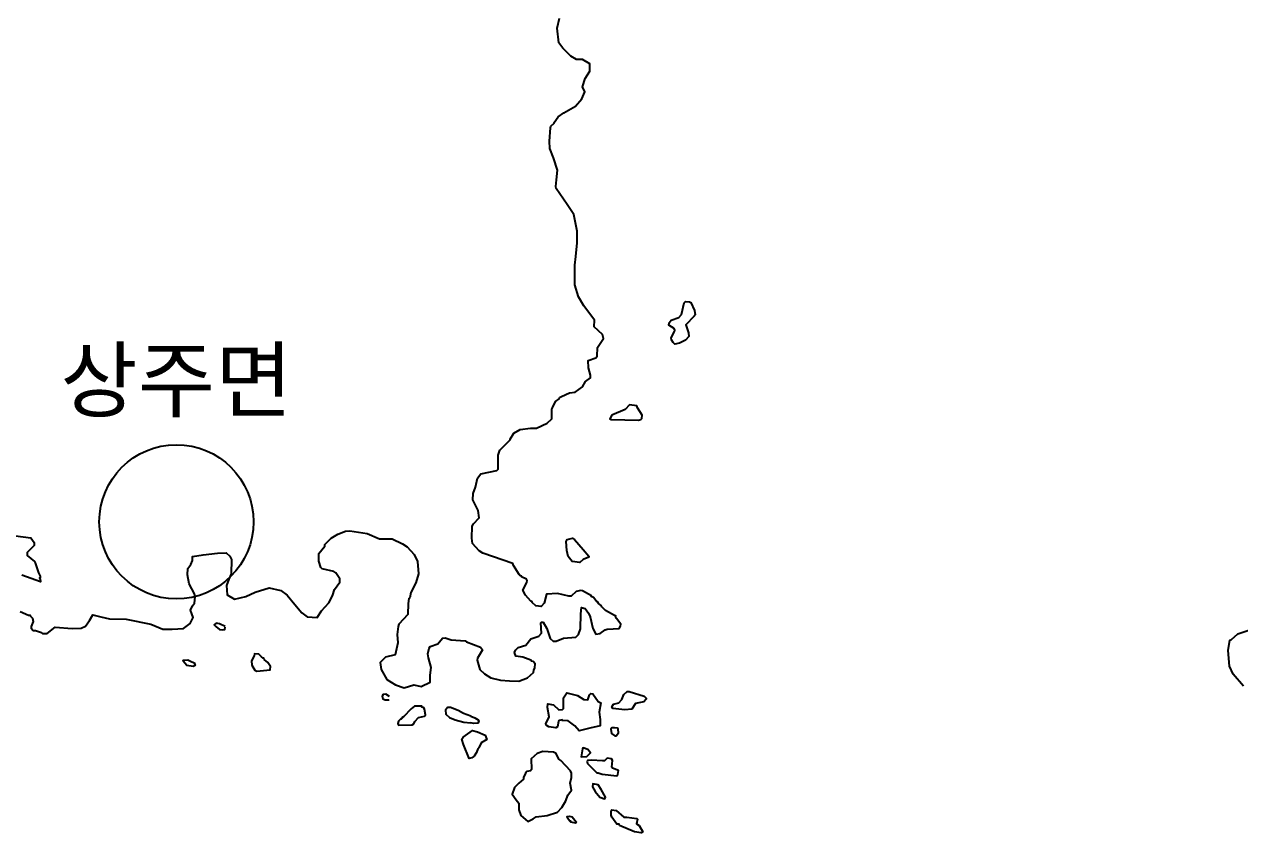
# Model space of a CAD drawing. Header units: millimetres. Extents: x -954552 to 1497340, y -301250 to 736091.
# Drawn here: x 287504 to 307207, y 131890 to 144995 of the extents above; entities that cross this region are included whole.
import ezdxf
from ezdxf.enums import TextEntityAlignment as Align

# ---------------------------------------------------------------- set-up
doc = ezdxf.new("R2010")
doc.units = ezdxf.units.MM
for name, color, linetype in [('2121', 7, 'Continuous'), ('2122', 7, 'Continuous'), ('AWS', 4, 'Continuous'), ('AWS명', 2, 'Continuous')]:
    doc.layers.add(name, color=color, linetype=linetype)
doc.styles.get("Standard").update_dxf_attribs({"font": ''})
doc.styles.get('Standard').set_extended_font_data('Gulim')

msp = doc.modelspace()

# ---------------------------------------------------------------- linework, layer by layer
at = {"layer": '2121', "color": 7}
for points in [[(287435, 135476), (287573, 135417), (287598, 135417), (287598, 135404), (287635, 135369), (287635, 135369), (287648, 135315), (287617, 135233), (287617, 135208), (287649, 135170), (287686, 135167), (287780, 135133), (287799, 135118), (287873, 135121), (288004, 135222), (288281, 135200), (288423, 135204), (288498, 135239), (288560, 135330), (288560, 135330), (288617, 135421), (288745, 135392), (288887, 135357), (289156, 135350), (289553, 135272), (289751, 135187), (289900, 135187), (290084, 135201), (290190, 135279), (290240, 135378), (290198, 135498), (290233, 135569), (290265, 135611), (290271, 135716), (290264, 135761), (290176, 135923), (290147, 136068), (290156, 136173), (290206, 136235), (290230, 136300), (290229, 136367), (290406, 136395), (290636, 136422), (290774, 136425), (290837, 136371), (290862, 136320), (290857, 136088), (290857, 136088), (290821, 136002), (290779, 135895), (290793, 135746), (290913, 135676), (291097, 135718), (291246, 135789), (291473, 135860), (291664, 135817), (291764, 135739), (291891, 135591), (292004, 135456), (292089, 135392), (292252, 135378), (292324, 135486), (292439, 135618), (292501, 135732), (292532, 135831), (292619, 135950), (292618, 136006), (292556, 136100), (292524, 136125), (292331, 136168), (292312, 136190), (292279, 136294), (292280, 136418), (292374, 136536), (292373, 136561), (292478, 136662), (292584, 136727), (292710, 136778), (292780, 136783), (293060, 136738), (293260, 136652), (293466, 136653), (293635, 136572), (293710, 136522), (293823, 136398), (293879, 136285), (293893, 136085), (293849, 135941), (293771, 135785), (293753, 135700), (293740, 135688), (293724, 135605), (293724, 135605), (293720, 135429), (293577, 135272), (293562, 135232), (293546, 135104), (293560, 134966), (293514, 134773), (293514, 134773), (293358, 134733), (293273, 134648), (293287, 134535), (293379, 134372), (293521, 134287), (293663, 134237), (293818, 134287), (293939, 134258), (294081, 134329), (294081, 134443), (294098, 134568), (294098, 134568), (294054, 134724), (294047, 134792), (294066, 134880), (294085, 134911), (294209, 134952), (294283, 135042), (294327, 135047), (294421, 135019), (294652, 135001), (294672, 134985), (294897, 134896), (294934, 134852), (294852, 134721), (294847, 134687), (294888, 134535), (294966, 134464), (295065, 134400), (295221, 134365), (295370, 134351), (295519, 134344), (295661, 134400), (295760, 134485), (295766, 134527), (295782, 134564), (295785, 134630), (295753, 134667), (295728, 134671), (295716, 134686), (295584, 134736), (295472, 134753), (295453, 134810), (295465, 134847), (295509, 134891), (295633, 134929), (295714, 135035), (295846, 135077), (295889, 135124), (295876, 135292), (295889, 135305), (295913, 135302), (295977, 135199), (296027, 135037), (296077, 134994), (296127, 134994), (296246, 135044), (296446, 135057), (296489, 135101), (296520, 135194), (296524, 135437), (296538, 135538), (296594, 135526), (296650, 135448), (296675, 135388), (296675, 135388), (296720, 135201), (296770, 135111), (296839, 135121), (296920, 135177), (296951, 135187), (297145, 135200), (297169, 135240), (297175, 135271), (297102, 135363), (297088, 135394), (297094, 135403), (297069, 135409), (296925, 135493), (296864, 135553), (296858, 135572), (296814, 135604), (296804, 135631), (296786, 135631), (296731, 135702), (296693, 135720), (296700, 135729), (296555, 135813), (296524, 135816), (296449, 135801), (296368, 135725), (296331, 135725), (296150, 135768), (295968, 135755), (295931, 135611), (295881, 135555), (295794, 135567), (295794, 135567), (295736, 135621), (295736, 135633), (295715, 135644), (295631, 135738), (295587, 135822), (295648, 135944), (295655, 135978), (295643, 136001), (295566, 136039), (295566, 136051), (295539, 136059), (295524, 136075), (295432, 136224), (295423, 136256), (294935, 136420), (294879, 136457), (294772, 136576), (294757, 136667), (294765, 136857), (294788, 136895), (294877, 136994), (294864, 137113), (294776, 137288), (294782, 137388), (294820, 137490), (294850, 137638), (294905, 137707), (295166, 137761), (295186, 137783), (295186, 138008), (295211, 138089), (295211, 138089), (295378, 138258), (295378, 138271), (295442, 138368), (295540, 138428), (295540, 138428), (295710, 138446), (295809, 138446), (295980, 138531), (296058, 138598), (296058, 138754), (296067, 138776), (296114, 138879), (296173, 138926), (296179, 138945), (296214, 138961), (296214, 138961), (296341, 139020), (296433, 139034), (296553, 139119), (296603, 139204), (296683, 139263), (296681, 139306), (296649, 139425), (296643, 139543), (296768, 139588), (296792, 139613), (296798, 139756), (296891, 139900), (296879, 139966), (296741, 140088), (296747, 140200), (296747, 140200), (296575, 140430), (296490, 140579), (296426, 140770), (296426, 141089), (296447, 141231), (296468, 141450), (296468, 141642), (296412, 141911), (296303, 142073), (296127, 142335), (296121, 142364), (296132, 142474), (296145, 142628), (296085, 142829), (296025, 142984), (296018, 143102), (296033, 143318), (296042, 143342), (296092, 143392), (296092, 143405), (296160, 143496), (296251, 143562), (296441, 143669), (296543, 143787), (296589, 143902), (296553, 143980), (296596, 144115), (296674, 144235), (296674, 144356), (296553, 144426), (296454, 144426), (296363, 144478), (296363, 144478), (296233, 144606), (296169, 144696), (296143, 144934), (296180, 145096)], [(287362, 136701), (287612, 136670), (287662, 136595), (287662, 136545), (287550, 136432), (287550, 136382), (287670, 136286), (287682, 136264), (287732, 136102), (287759, 136050), (287761, 136023), (287748, 136019), (287761, 136004), (287765, 135959), (287461, 136064)]]:
    msp.add_lwpolyline(points, dxfattribs=at)
at = {"layer": '2122', "color": 7}
for points in [[(297960, 140158), (297990, 140198), (298114, 140242), (298158, 140292), (298201, 140480), (298220, 140499), (298289, 140496), (298307, 140484), (298370, 140355), (298377, 140286), (298364, 140262), (298228, 140123), (298269, 139995), (298278, 139936), (298222, 139874), (298123, 139827), (298048, 139811), (298021, 139838), (297997, 139879), (297991, 139911), (298046, 140015), (298047, 140037), (298040, 140061), (297953, 140116), (297960, 140158), (297960, 140158)], [(297243, 138750), (297026, 138657), (296996, 138598), (297015, 138586), (297458, 138578), (297496, 138587), (297514, 138606), (297521, 138660), (297445, 138777), (297436, 138808), (297314, 138824), (297243, 138750), (297243, 138750)], [(296297, 136464), (296290, 136612), (296303, 136643), (296391, 136663), (296422, 136644), (296564, 136480), (296654, 136375), (296654, 136357), (296566, 136319), (296510, 136269), (296385, 136288), (296322, 136369), (296297, 136464), (296297, 136464)], [(290758, 135232), (290668, 135274), (290612, 135284), (290580, 135260), (290610, 135231), (290668, 135186), (290716, 135178), (290753, 135184), (290758, 135224), (290758, 135224)], [(307266, 134266), (307099, 134462), (307041, 134589), (307021, 134843), (307047, 135012), (307073, 135021), (307179, 135112), (307373, 135176)], [(291348, 134743), (291305, 134783), (291236, 134789), (291230, 134758), (291186, 134677), (291192, 134607), (291243, 134527), (291274, 134508), (291487, 134528), (291493, 134584), (291449, 134650), (291394, 134698), (291388, 134717), (291375, 134717), (291348, 134743), (291348, 134743)], [(290187, 134677), (290268, 134639), (290262, 134630), (290274, 134602), (290243, 134586), (290137, 134598), (290081, 134670), (290086, 134689), (290155, 134692), (290187, 134677), (290187, 134677)], [(297312, 134177), (297555, 134105), (297586, 134073), (297586, 134055), (297548, 134014), (297411, 133986), (297350, 133895), (297237, 133879), (297043, 133903), (297030, 133931), (297055, 133972), (297142, 133994), (297193, 134047), (297223, 134128), (297279, 134179), (297312, 134177), (297312, 134177)], [(293423, 134096), (293366, 134136), (293320, 134130), (293303, 134101), (293315, 134058), (293355, 134044), (293412, 134044), (293412, 134044)], [(293776, 133898), (293651, 133770), (293626, 133754), (293626, 133742), (293613, 133742), (293613, 133729), (293601, 133729), (293570, 133698), (293558, 133660), (293570, 133635), (293789, 133636), (293816, 133653), (293836, 133692), (293894, 133755), (293989, 133779), (294010, 133799), (293994, 133893), (293975, 133921), (293950, 133927), (293950, 133940), (293830, 133942), (293776, 133898), (293776, 133898)], [(294744, 133777), (294622, 133820), (294536, 133870), (294413, 133920), (294363, 133919), (294331, 133875), (294338, 133813), (294395, 133757), (294491, 133719), (294629, 133683), (294744, 133669), (294744, 133669)], [(294744, 133777), (294807, 133753), (294859, 133718), (294870, 133692), (294858, 133664), (294788, 133660), (294744, 133669), (294744, 133669)], [(297074, 133588), (297026, 133591), (297013, 133566), (297025, 133497), (297076, 133460), (297101, 133460), (297138, 133510), (297132, 133570), (297119, 133585), (297074, 133588), (297074, 133588)], [(294622, 133320), (294596, 133407), (294617, 133440), (294770, 133546), (294850, 133526), (294976, 133471), (295001, 133403), (294908, 133347), (294874, 133268), (294855, 133249), (294836, 133189), (294797, 133130), (294759, 133102), (294715, 133095), (294622, 133320), (294622, 133320)], [(296532, 133121), (296621, 133127), (296683, 133183), (296639, 133240), (296564, 133264), (296551, 133252), (296532, 133121), (296532, 133121)], [(296884, 133055), (296695, 133068), (296633, 133058), (296627, 133037), (296633, 133012), (296784, 132859), (296809, 132862), (296874, 132840), (297110, 132813), (297128, 132835), (297134, 132897), (297040, 132934), (297027, 132953), (297039, 133059), (297021, 133085), (296952, 133097), (296908, 133053), (296884, 133055), (296884, 133055)], [(296758, 132560), (296835, 132465), (296910, 132440), (296923, 132466), (296856, 132590), (296805, 132664), (296722, 132684), (296716, 132634), (296758, 132560), (296758, 132560)], [(297270, 132141), (297436, 132121), (297443, 132111), (297430, 132036), (297470, 132009), (297531, 131906), (297506, 131890), (297394, 131905), (297153, 132006), (297146, 132026), (297112, 132030), (297031, 132141), (297018, 132172), (297018, 132247), (297030, 132260), (297099, 132248), (297224, 132142), (297270, 132141), (297270, 132141)], [(296384, 132148), (296449, 132068), (296443, 132043), (296362, 132061), (296366, 132075), (296347, 132078), (296311, 132123), (296305, 132154), (296342, 132158), (296384, 132148), (296384, 132148)]]:
    msp.add_lwpolyline(points, dxfattribs=at)
for points in [[(296319, 133701), (296225, 133707), (296225, 133719), (296175, 133707), (296163, 133694), (296145, 133606), (296119, 133591), (296007, 133606), (295963, 133634), (295956, 133656), (296013, 133768), (295987, 133919), (295993, 133981), (296081, 133963), (296169, 133882), (296231, 133885), (296243, 133901), (296243, 134075), (296299, 134157), (296474, 134114), (296573, 134051), (296637, 134045), (296668, 134127), (296686, 134146), (296718, 134139), (296805, 134015), (296849, 133996), (296824, 133846), (296824, 133846), (296837, 133727), (296837, 133621), (296674, 133585), (296497, 133543), (296426, 133621)], [(296372, 132783), (296372, 132857), (296358, 132893), (296202, 133060), (296171, 133082), (296127, 133173), (296083, 133194), (295908, 133206), (295820, 133175), (295721, 133087), (295728, 132912), (295709, 132893), (295653, 132880), (295628, 132855), (295598, 132783), (295598, 132758), (295598, 132758), (295519, 132693), (295448, 132622), (295413, 132515), (295476, 132423), (295519, 132367), (295519, 132260), (295554, 132168), (295668, 132069), (295753, 132112), (295802, 132147), (295980, 132168), (296150, 132225), (296220, 132296), (296284, 132409), (296313, 132501), (296376, 132579), (296355, 132693)]]:
    msp.add_lwpolyline(points, close=True, dxfattribs=at)
at = {"layer": 'AWS'}
msp.add_circle((289970, 136930), 1250, dxfattribs=at)

# ---------------------------------------------------------------- texts
at = {"layer": 'AWS명'}
msp.add_text('상주면', height=1000, dxfattribs=at).set_placement((289970, 138430), align=Align.BOTTOM_CENTER)

doc.saveas('drawing.dxf')
